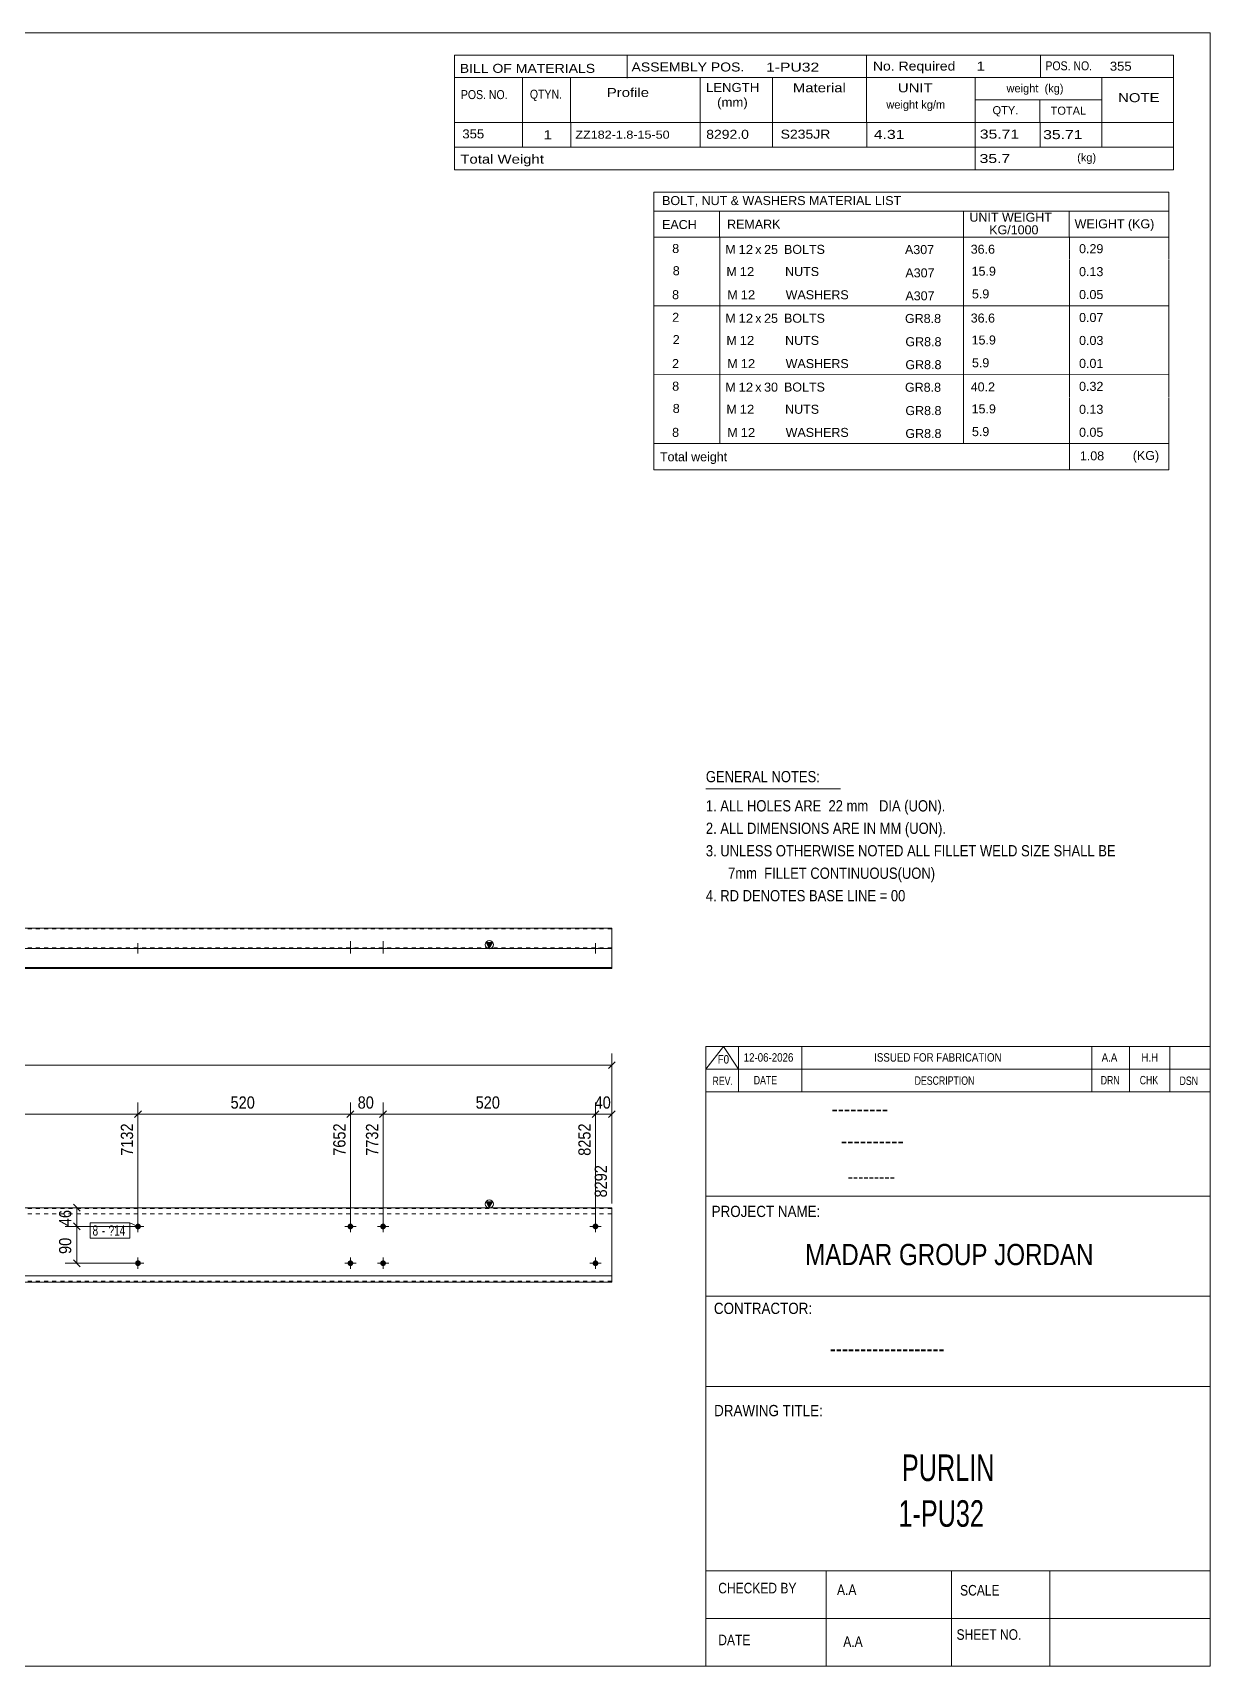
# Model space of a CAD drawing. Header units: millimetres. Extents: x 2 to 579, y 1 to 405.
# Drawn here: x 290.7 to 579, y 5 to 405 of the extents above; entities that cross this region are included whole.
import ezdxf

# ---------------------------------------------------------------- set-up
doc = ezdxf.new("R2010")
doc.units = ezdxf.units.MM
doc.linetypes.add('XKITLINE00', pattern=[0])
doc.linetypes.add('XKITLINE01', pattern=[4, 1, -1, 1, -1])
for name, color, linetype, lineweight in [('Bolt', 3, 'Continuous', 0), ('BoltMark', 7, 'Continuous', 0), ('Dimensions', 7, 'Continuous', 0), ('DrawingSheet', 5, 'Continuous', 0), ('OtherObjectType', 7, 'Continuous', 0), ('Part', 2, 'Continuous', 0)]:
    doc.layers.add(name, color=color, linetype=linetype, lineweight=lineweight)
doc.styles.add('@ARIAL_UNICODE_MS_BOLD', font='ARIAL.TTF')
doc.styles.add('ARIAL', font='ARIAL.TTF')
doc.styles.add('ARIAL_NARROW', font='ARIALN.TTF')
doc.styles.add('COMIC_SANS_MS_BOLD', font='COMICBD.TTF')
doc.styles.add('SWIS721_EX_BT', font='ARIAL.TTF')
doc.styles.add('SWISSE', font='ARIAL.TTF')

# ---------------------------------------------------------------- blocks, each defined once
blk = doc.blocks.new('*A7')
at = {"layer": 'Bolt'}
for points in [[(317.18, 112.67), (317.18, 112.63), (317.17, 112.6), (317.17, 112.56), (317.16, 112.53), (317.15, 112.5), (317.14, 112.46), (317.13, 112.43), (317.11, 112.4), (317.1, 112.37), (317.08, 112.34), (317.06, 112.31), (317.04, 112.28), (317.02, 112.26), (317, 112.23), (316.98, 112.2), (316.95, 112.18), (316.93, 112.16), (316.9, 112.14), (316.87, 112.12), (316.84, 112.1), (316.81, 112.08), (316.78, 112.07), (316.75, 112.05), (316.72, 112.04), (316.68, 112.03), (316.65, 112.02), (316.62, 112.01), (316.58, 112.01), (316.55, 112), (316.52, 112), (316.48, 112), (316.45, 112), (316.41, 112), (316.38, 112.01), (316.35, 112.01), (316.31, 112.02), (316.28, 112.03), (316.25, 112.04), (316.21, 112.05), (316.18, 112.07), (316.15, 112.08), (316.12, 112.1), (316.09, 112.12), (316.06, 112.14), (316.04, 112.16), (316.01, 112.18), (315.99, 112.2), (315.96, 112.23), (315.94, 112.26), (315.92, 112.28), (315.9, 112.31), (315.88, 112.34), (315.86, 112.37), (315.85, 112.4), (315.84, 112.43), (315.82, 112.46), (315.81, 112.5), (315.8, 112.53), (315.8, 112.56), (315.79, 112.6), (315.79, 112.63), (315.78, 112.67), (315.78, 112.7), (315.78, 112.73), (315.79, 112.77), (315.79, 112.8), (315.8, 112.84), (315.8, 112.87), (315.81, 112.9), (315.82, 112.94), (315.84, 112.97), (315.85, 113), (315.86, 113.03), (315.88, 113.06), (315.9, 113.09), (315.92, 113.12), (315.94, 113.14), (315.96, 113.17), (315.99, 113.19), (316.01, 113.22), (316.04, 113.24), (316.06, 113.26), (316.09, 113.28), (316.12, 113.3), (316.15, 113.32), (316.18, 113.33), (316.21, 113.35), (316.25, 113.36), (316.28, 113.37), (316.31, 113.38), (316.35, 113.39), (316.38, 113.39), (316.41, 113.4), (316.45, 113.4), (316.48, 113.4), (316.52, 113.4), (316.55, 113.4), (316.58, 113.39), (316.62, 113.39), (316.65, 113.38), (316.68, 113.37), (316.72, 113.36), (316.75, 113.35), (316.78, 113.33), (316.81, 113.32), (316.84, 113.3), (316.87, 113.28), (316.9, 113.26), (316.93, 113.24), (316.95, 113.22), (316.98, 113.19), (317, 113.17), (317.02, 113.14), (317.04, 113.12), (317.06, 113.09), (317.08, 113.06), (317.1, 113.03), (317.11, 113), (317.13, 112.97), (317.14, 112.94), (317.15, 112.9), (317.16, 112.87), (317.17, 112.84), (317.17, 112.8), (317.18, 112.77), (317.18, 112.73), (317.18, 112.7)], [(429.18, 112.67), (429.18, 112.63), (429.17, 112.6), (429.17, 112.56), (429.16, 112.53), (429.15, 112.5), (429.14, 112.46), (429.13, 112.43), (429.11, 112.4), (429.1, 112.37), (429.08, 112.34), (429.06, 112.31), (429.04, 112.28), (429.02, 112.26), (429, 112.23), (428.98, 112.2), (428.95, 112.18), (428.93, 112.16), (428.9, 112.14), (428.87, 112.12), (428.84, 112.1), (428.81, 112.08), (428.78, 112.07), (428.75, 112.05), (428.72, 112.04), (428.68, 112.03), (428.65, 112.02), (428.62, 112.01), (428.58, 112.01), (428.55, 112), (428.52, 112), (428.48, 112), (428.45, 112), (428.41, 112), (428.38, 112.01), (428.35, 112.01), (428.31, 112.02), (428.28, 112.03), (428.25, 112.04), (428.21, 112.05), (428.18, 112.07), (428.15, 112.08), (428.12, 112.1), (428.09, 112.12), (428.06, 112.14), (428.04, 112.16), (428.01, 112.18), (427.99, 112.2), (427.96, 112.23), (427.94, 112.26), (427.92, 112.28), (427.9, 112.31), (427.88, 112.34), (427.86, 112.37), (427.85, 112.4), (427.84, 112.43), (427.82, 112.46), (427.81, 112.5), (427.8, 112.53), (427.8, 112.56), (427.79, 112.6), (427.79, 112.63), (427.78, 112.67), (427.78, 112.7), (427.78, 112.73), (427.79, 112.77), (427.79, 112.8), (427.8, 112.84), (427.8, 112.87), (427.81, 112.9), (427.82, 112.94), (427.84, 112.97), (427.85, 113), (427.86, 113.03), (427.88, 113.06), (427.9, 113.09), (427.92, 113.12), (427.94, 113.14), (427.96, 113.17), (427.99, 113.19), (428.01, 113.22), (428.04, 113.24), (428.06, 113.26), (428.09, 113.28), (428.12, 113.3), (428.15, 113.32), (428.18, 113.33), (428.21, 113.35), (428.25, 113.36), (428.28, 113.37), (428.31, 113.38), (428.35, 113.39), (428.38, 113.39), (428.41, 113.4), (428.45, 113.4), (428.48, 113.4), (428.52, 113.4), (428.55, 113.4), (428.58, 113.39), (428.62, 113.39), (428.65, 113.38), (428.68, 113.37), (428.72, 113.36), (428.75, 113.35), (428.78, 113.33), (428.81, 113.32), (428.84, 113.3), (428.87, 113.28), (428.9, 113.26), (428.93, 113.24), (428.95, 113.22), (428.98, 113.19), (429, 113.17), (429.02, 113.14), (429.04, 113.12), (429.06, 113.09), (429.08, 113.06), (429.1, 113.03), (429.11, 113), (429.13, 112.97), (429.14, 112.94), (429.15, 112.9), (429.16, 112.87), (429.17, 112.84), (429.17, 112.8), (429.18, 112.77), (429.18, 112.73), (429.18, 112.7)], [(317.18, 103.67), (317.18, 103.63), (317.17, 103.6), (317.17, 103.56), (317.16, 103.53), (317.15, 103.5), (317.14, 103.46), (317.13, 103.43), (317.11, 103.4), (317.1, 103.37), (317.08, 103.34), (317.06, 103.31), (317.04, 103.28), (317.02, 103.26), (317, 103.23), (316.98, 103.2), (316.95, 103.18), (316.93, 103.16), (316.9, 103.14), (316.87, 103.12), (316.84, 103.1), (316.81, 103.08), (316.78, 103.07), (316.75, 103.05), (316.72, 103.04), (316.68, 103.03), (316.65, 103.02), (316.62, 103.01), (316.58, 103.01), (316.55, 103), (316.52, 103), (316.48, 103), (316.45, 103), (316.41, 103), (316.38, 103.01), (316.35, 103.01), (316.31, 103.02), (316.28, 103.03), (316.25, 103.04), (316.21, 103.05), (316.18, 103.07), (316.15, 103.08), (316.12, 103.1), (316.09, 103.12), (316.06, 103.14), (316.04, 103.16), (316.01, 103.18), (315.99, 103.2), (315.96, 103.23), (315.94, 103.26), (315.92, 103.28), (315.9, 103.31), (315.88, 103.34), (315.86, 103.37), (315.85, 103.4), (315.84, 103.43), (315.82, 103.46), (315.81, 103.5), (315.8, 103.53), (315.8, 103.56), (315.79, 103.6), (315.79, 103.63), (315.78, 103.67), (315.78, 103.7), (315.78, 103.73), (315.79, 103.77), (315.79, 103.8), (315.8, 103.84), (315.8, 103.87), (315.81, 103.9), (315.82, 103.94), (315.84, 103.97), (315.85, 104), (315.86, 104.03), (315.88, 104.06), (315.9, 104.09), (315.92, 104.12), (315.94, 104.14), (315.96, 104.17), (315.99, 104.19), (316.01, 104.22), (316.04, 104.24), (316.06, 104.26), (316.09, 104.28), (316.12, 104.3), (316.15, 104.32), (316.18, 104.33), (316.21, 104.35), (316.25, 104.36), (316.28, 104.37), (316.31, 104.38), (316.35, 104.39), (316.38, 104.39), (316.41, 104.4), (316.45, 104.4), (316.48, 104.4), (316.52, 104.4), (316.55, 104.4), (316.58, 104.39), (316.62, 104.39), (316.65, 104.38), (316.68, 104.37), (316.72, 104.36), (316.75, 104.35), (316.78, 104.33), (316.81, 104.32), (316.84, 104.3), (316.87, 104.28), (316.9, 104.26), (316.93, 104.24), (316.95, 104.22), (316.98, 104.19), (317, 104.17), (317.02, 104.14), (317.04, 104.12), (317.06, 104.09), (317.08, 104.06), (317.1, 104.03), (317.11, 104), (317.13, 103.97), (317.14, 103.94), (317.15, 103.9), (317.16, 103.87), (317.17, 103.84), (317.17, 103.8), (317.18, 103.77), (317.18, 103.73), (317.18, 103.7)], [(429.18, 103.67), (429.18, 103.63), (429.17, 103.6), (429.17, 103.56), (429.16, 103.53), (429.15, 103.5), (429.14, 103.46), (429.13, 103.43), (429.11, 103.4), (429.1, 103.37), (429.08, 103.34), (429.06, 103.31), (429.04, 103.28), (429.02, 103.26), (429, 103.23), (428.98, 103.2), (428.95, 103.18), (428.93, 103.16), (428.9, 103.14), (428.87, 103.12), (428.84, 103.1), (428.81, 103.08), (428.78, 103.07), (428.75, 103.05), (428.72, 103.04), (428.68, 103.03), (428.65, 103.02), (428.62, 103.01), (428.58, 103.01), (428.55, 103), (428.52, 103), (428.48, 103), (428.45, 103), (428.41, 103), (428.38, 103.01), (428.35, 103.01), (428.31, 103.02), (428.28, 103.03), (428.25, 103.04), (428.21, 103.05), (428.18, 103.07), (428.15, 103.08), (428.12, 103.1), (428.09, 103.12), (428.06, 103.14), (428.04, 103.16), (428.01, 103.18), (427.99, 103.2), (427.96, 103.23), (427.94, 103.26), (427.92, 103.28), (427.9, 103.31), (427.88, 103.34), (427.86, 103.37), (427.85, 103.4), (427.84, 103.43), (427.82, 103.46), (427.81, 103.5), (427.8, 103.53), (427.8, 103.56), (427.79, 103.6), (427.79, 103.63), (427.78, 103.67), (427.78, 103.7), (427.78, 103.73), (427.79, 103.77), (427.79, 103.8), (427.8, 103.84), (427.8, 103.87), (427.81, 103.9), (427.82, 103.94), (427.84, 103.97), (427.85, 104), (427.86, 104.03), (427.88, 104.06), (427.9, 104.09), (427.92, 104.12), (427.94, 104.14), (427.96, 104.17), (427.99, 104.19), (428.01, 104.22), (428.04, 104.24), (428.06, 104.26), (428.09, 104.28), (428.12, 104.3), (428.15, 104.32), (428.18, 104.33), (428.21, 104.35), (428.25, 104.36), (428.28, 104.37), (428.31, 104.38), (428.35, 104.39), (428.38, 104.39), (428.41, 104.4), (428.45, 104.4), (428.48, 104.4), (428.52, 104.4), (428.55, 104.4), (428.58, 104.39), (428.62, 104.39), (428.65, 104.38), (428.68, 104.37), (428.72, 104.36), (428.75, 104.35), (428.78, 104.33), (428.81, 104.32), (428.84, 104.3), (428.87, 104.28), (428.9, 104.26), (428.93, 104.24), (428.95, 104.22), (428.98, 104.19), (429, 104.17), (429.02, 104.14), (429.04, 104.12), (429.06, 104.09), (429.08, 104.06), (429.1, 104.03), (429.11, 104), (429.13, 103.97), (429.14, 103.94), (429.15, 103.9), (429.16, 103.87), (429.17, 103.84), (429.17, 103.8), (429.18, 103.77), (429.18, 103.73), (429.18, 103.7)]]:
    blk.add_hatch(color=3, dxfattribs=at).paths.add_polyline_path(points, flags=17)
at = {"layer": 'Bolt', "color": 3, "linetype": 'XKITLINE00', "lineweight": 0}
for p, q in [((317.88, 112.7), (315.08, 112.7)), ((316.48, 114.1), (316.48, 111.3)), ((429.88, 112.7), (427.08, 112.7)), ((428.48, 114.1), (428.48, 111.3)), ((316.48, 105.1), (316.48, 102.3)), ((428.48, 105.1), (428.48, 102.3)), ((317.88, 103.7), (315.08, 103.7)), ((429.88, 103.7), (427.08, 103.7))]:
    blk.add_line(p, q, dxfattribs=at)
blk = doc.blocks.new('*A8')
at = {"layer": 'Bolt'}
for points in [[(369.18, 112.67), (369.18, 112.63), (369.17, 112.6), (369.17, 112.56), (369.16, 112.53), (369.15, 112.5), (369.14, 112.46), (369.13, 112.43), (369.11, 112.4), (369.1, 112.37), (369.08, 112.34), (369.06, 112.31), (369.04, 112.28), (369.02, 112.26), (369, 112.23), (368.98, 112.2), (368.95, 112.18), (368.93, 112.16), (368.9, 112.14), (368.87, 112.12), (368.84, 112.1), (368.81, 112.08), (368.78, 112.07), (368.75, 112.05), (368.72, 112.04), (368.68, 112.03), (368.65, 112.02), (368.62, 112.01), (368.58, 112.01), (368.55, 112), (368.52, 112), (368.48, 112), (368.45, 112), (368.41, 112), (368.38, 112.01), (368.35, 112.01), (368.31, 112.02), (368.28, 112.03), (368.25, 112.04), (368.21, 112.05), (368.18, 112.07), (368.15, 112.08), (368.12, 112.1), (368.09, 112.12), (368.06, 112.14), (368.04, 112.16), (368.01, 112.18), (367.99, 112.2), (367.96, 112.23), (367.94, 112.26), (367.92, 112.28), (367.9, 112.31), (367.88, 112.34), (367.86, 112.37), (367.85, 112.4), (367.84, 112.43), (367.82, 112.46), (367.81, 112.5), (367.8, 112.53), (367.8, 112.56), (367.79, 112.6), (367.79, 112.63), (367.78, 112.67), (367.78, 112.7), (367.78, 112.73), (367.79, 112.77), (367.79, 112.8), (367.8, 112.84), (367.8, 112.87), (367.81, 112.9), (367.82, 112.94), (367.84, 112.97), (367.85, 113), (367.86, 113.03), (367.88, 113.06), (367.9, 113.09), (367.92, 113.12), (367.94, 113.14), (367.96, 113.17), (367.99, 113.19), (368.01, 113.22), (368.04, 113.24), (368.06, 113.26), (368.09, 113.28), (368.12, 113.3), (368.15, 113.32), (368.18, 113.33), (368.21, 113.35), (368.25, 113.36), (368.28, 113.37), (368.31, 113.38), (368.35, 113.39), (368.38, 113.39), (368.41, 113.4), (368.45, 113.4), (368.48, 113.4), (368.52, 113.4), (368.55, 113.4), (368.58, 113.39), (368.62, 113.39), (368.65, 113.38), (368.68, 113.37), (368.72, 113.36), (368.75, 113.35), (368.78, 113.33), (368.81, 113.32), (368.84, 113.3), (368.87, 113.28), (368.9, 113.26), (368.93, 113.24), (368.95, 113.22), (368.98, 113.19), (369, 113.17), (369.02, 113.14), (369.04, 113.12), (369.06, 113.09), (369.08, 113.06), (369.1, 113.03), (369.11, 113), (369.13, 112.97), (369.14, 112.94), (369.15, 112.9), (369.16, 112.87), (369.17, 112.84), (369.17, 112.8), (369.18, 112.77), (369.18, 112.73), (369.18, 112.7)], [(377.18, 112.67), (377.18, 112.63), (377.17, 112.6), (377.17, 112.56), (377.16, 112.53), (377.15, 112.5), (377.14, 112.46), (377.13, 112.43), (377.11, 112.4), (377.1, 112.37), (377.08, 112.34), (377.06, 112.31), (377.04, 112.28), (377.02, 112.26), (377, 112.23), (376.98, 112.2), (376.95, 112.18), (376.93, 112.16), (376.9, 112.14), (376.87, 112.12), (376.84, 112.1), (376.81, 112.08), (376.78, 112.07), (376.75, 112.05), (376.72, 112.04), (376.68, 112.03), (376.65, 112.02), (376.62, 112.01), (376.58, 112.01), (376.55, 112), (376.52, 112), (376.48, 112), (376.45, 112), (376.41, 112), (376.38, 112.01), (376.35, 112.01), (376.31, 112.02), (376.28, 112.03), (376.25, 112.04), (376.21, 112.05), (376.18, 112.07), (376.15, 112.08), (376.12, 112.1), (376.09, 112.12), (376.06, 112.14), (376.04, 112.16), (376.01, 112.18), (375.99, 112.2), (375.96, 112.23), (375.94, 112.26), (375.92, 112.28), (375.9, 112.31), (375.88, 112.34), (375.86, 112.37), (375.85, 112.4), (375.84, 112.43), (375.82, 112.46), (375.81, 112.5), (375.8, 112.53), (375.8, 112.56), (375.79, 112.6), (375.79, 112.63), (375.78, 112.67), (375.78, 112.7), (375.78, 112.73), (375.79, 112.77), (375.79, 112.8), (375.8, 112.84), (375.8, 112.87), (375.81, 112.9), (375.82, 112.94), (375.84, 112.97), (375.85, 113), (375.86, 113.03), (375.88, 113.06), (375.9, 113.09), (375.92, 113.12), (375.94, 113.14), (375.96, 113.17), (375.99, 113.19), (376.01, 113.22), (376.04, 113.24), (376.06, 113.26), (376.09, 113.28), (376.12, 113.3), (376.15, 113.32), (376.18, 113.33), (376.21, 113.35), (376.25, 113.36), (376.28, 113.37), (376.31, 113.38), (376.35, 113.39), (376.38, 113.39), (376.41, 113.4), (376.45, 113.4), (376.48, 113.4), (376.52, 113.4), (376.55, 113.4), (376.58, 113.39), (376.62, 113.39), (376.65, 113.38), (376.68, 113.37), (376.72, 113.36), (376.75, 113.35), (376.78, 113.33), (376.81, 113.32), (376.84, 113.3), (376.87, 113.28), (376.9, 113.26), (376.93, 113.24), (376.95, 113.22), (376.98, 113.19), (377, 113.17), (377.02, 113.14), (377.04, 113.12), (377.06, 113.09), (377.08, 113.06), (377.1, 113.03), (377.11, 113), (377.13, 112.97), (377.14, 112.94), (377.15, 112.9), (377.16, 112.87), (377.17, 112.84), (377.17, 112.8), (377.18, 112.77), (377.18, 112.73), (377.18, 112.7)], [(369.18, 103.67), (369.18, 103.63), (369.17, 103.6), (369.17, 103.56), (369.16, 103.53), (369.15, 103.5), (369.14, 103.46), (369.13, 103.43), (369.11, 103.4), (369.1, 103.37), (369.08, 103.34), (369.06, 103.31), (369.04, 103.28), (369.02, 103.26), (369, 103.23), (368.98, 103.2), (368.95, 103.18), (368.93, 103.16), (368.9, 103.14), (368.87, 103.12), (368.84, 103.1), (368.81, 103.08), (368.78, 103.07), (368.75, 103.05), (368.72, 103.04), (368.68, 103.03), (368.65, 103.02), (368.62, 103.01), (368.58, 103.01), (368.55, 103), (368.52, 103), (368.48, 103), (368.45, 103), (368.41, 103), (368.38, 103.01), (368.35, 103.01), (368.31, 103.02), (368.28, 103.03), (368.25, 103.04), (368.21, 103.05), (368.18, 103.07), (368.15, 103.08), (368.12, 103.1), (368.09, 103.12), (368.06, 103.14), (368.04, 103.16), (368.01, 103.18), (367.99, 103.2), (367.96, 103.23), (367.94, 103.26), (367.92, 103.28), (367.9, 103.31), (367.88, 103.34), (367.86, 103.37), (367.85, 103.4), (367.84, 103.43), (367.82, 103.46), (367.81, 103.5), (367.8, 103.53), (367.8, 103.56), (367.79, 103.6), (367.79, 103.63), (367.78, 103.67), (367.78, 103.7), (367.78, 103.73), (367.79, 103.77), (367.79, 103.8), (367.8, 103.84), (367.8, 103.87), (367.81, 103.9), (367.82, 103.94), (367.84, 103.97), (367.85, 104), (367.86, 104.03), (367.88, 104.06), (367.9, 104.09), (367.92, 104.12), (367.94, 104.14), (367.96, 104.17), (367.99, 104.19), (368.01, 104.22), (368.04, 104.24), (368.06, 104.26), (368.09, 104.28), (368.12, 104.3), (368.15, 104.32), (368.18, 104.33), (368.21, 104.35), (368.25, 104.36), (368.28, 104.37), (368.31, 104.38), (368.35, 104.39), (368.38, 104.39), (368.41, 104.4), (368.45, 104.4), (368.48, 104.4), (368.52, 104.4), (368.55, 104.4), (368.58, 104.39), (368.62, 104.39), (368.65, 104.38), (368.68, 104.37), (368.72, 104.36), (368.75, 104.35), (368.78, 104.33), (368.81, 104.32), (368.84, 104.3), (368.87, 104.28), (368.9, 104.26), (368.93, 104.24), (368.95, 104.22), (368.98, 104.19), (369, 104.17), (369.02, 104.14), (369.04, 104.12), (369.06, 104.09), (369.08, 104.06), (369.1, 104.03), (369.11, 104), (369.13, 103.97), (369.14, 103.94), (369.15, 103.9), (369.16, 103.87), (369.17, 103.84), (369.17, 103.8), (369.18, 103.77), (369.18, 103.73), (369.18, 103.7)], [(377.18, 103.67), (377.18, 103.63), (377.17, 103.6), (377.17, 103.56), (377.16, 103.53), (377.15, 103.5), (377.14, 103.46), (377.13, 103.43), (377.11, 103.4), (377.1, 103.37), (377.08, 103.34), (377.06, 103.31), (377.04, 103.28), (377.02, 103.26), (377, 103.23), (376.98, 103.2), (376.95, 103.18), (376.93, 103.16), (376.9, 103.14), (376.87, 103.12), (376.84, 103.1), (376.81, 103.08), (376.78, 103.07), (376.75, 103.05), (376.72, 103.04), (376.68, 103.03), (376.65, 103.02), (376.62, 103.01), (376.58, 103.01), (376.55, 103), (376.52, 103), (376.48, 103), (376.45, 103), (376.41, 103), (376.38, 103.01), (376.35, 103.01), (376.31, 103.02), (376.28, 103.03), (376.25, 103.04), (376.21, 103.05), (376.18, 103.07), (376.15, 103.08), (376.12, 103.1), (376.09, 103.12), (376.06, 103.14), (376.04, 103.16), (376.01, 103.18), (375.99, 103.2), (375.96, 103.23), (375.94, 103.26), (375.92, 103.28), (375.9, 103.31), (375.88, 103.34), (375.86, 103.37), (375.85, 103.4), (375.84, 103.43), (375.82, 103.46), (375.81, 103.5), (375.8, 103.53), (375.8, 103.56), (375.79, 103.6), (375.79, 103.63), (375.78, 103.67), (375.78, 103.7), (375.78, 103.73), (375.79, 103.77), (375.79, 103.8), (375.8, 103.84), (375.8, 103.87), (375.81, 103.9), (375.82, 103.94), (375.84, 103.97), (375.85, 104), (375.86, 104.03), (375.88, 104.06), (375.9, 104.09), (375.92, 104.12), (375.94, 104.14), (375.96, 104.17), (375.99, 104.19), (376.01, 104.22), (376.04, 104.24), (376.06, 104.26), (376.09, 104.28), (376.12, 104.3), (376.15, 104.32), (376.18, 104.33), (376.21, 104.35), (376.25, 104.36), (376.28, 104.37), (376.31, 104.38), (376.35, 104.39), (376.38, 104.39), (376.41, 104.4), (376.45, 104.4), (376.48, 104.4), (376.52, 104.4), (376.55, 104.4), (376.58, 104.39), (376.62, 104.39), (376.65, 104.38), (376.68, 104.37), (376.72, 104.36), (376.75, 104.35), (376.78, 104.33), (376.81, 104.32), (376.84, 104.3), (376.87, 104.28), (376.9, 104.26), (376.93, 104.24), (376.95, 104.22), (376.98, 104.19), (377, 104.17), (377.02, 104.14), (377.04, 104.12), (377.06, 104.09), (377.08, 104.06), (377.1, 104.03), (377.11, 104), (377.13, 103.97), (377.14, 103.94), (377.15, 103.9), (377.16, 103.87), (377.17, 103.84), (377.17, 103.8), (377.18, 103.77), (377.18, 103.73), (377.18, 103.7)]]:
    blk.add_hatch(color=3, dxfattribs=at).paths.add_polyline_path(points, flags=17)
at = {"layer": 'Bolt', "color": 3, "linetype": 'XKITLINE00', "lineweight": 0}
for p, q in [((369.88, 112.7), (367.08, 112.7)), ((368.48, 114.1), (368.48, 111.3)), ((377.88, 112.7), (375.08, 112.7)), ((376.48, 114.1), (376.48, 111.3)), ((368.48, 105.1), (368.48, 102.3)), ((376.48, 105.1), (376.48, 102.3)), ((369.88, 103.7), (367.08, 103.7)), ((377.88, 103.7), (375.08, 103.7))]:
    blk.add_line(p, q, dxfattribs=at)
blk = doc.blocks.new('*A9')
at = {"layer": 'Part'}
blk.add_hatch(color=2, dxfattribs=at).paths.add_polyline_path([(401.68, 118.7), (403.28, 118.7), (402.48, 117.3)], flags=17)
at = {"layer": 'Part', "color": 2, "linetype": 'XKITLINE00', "lineweight": 0}
for p, q in [((17.5, 117.3), (17.5, 99.1)), ((148.7, 117.3), (17.5, 117.3)), ((215.79, 117.3), (148.8, 117.3)), ((282.88, 117.3), (215.89, 117.3)), ((432.48, 117.3), (282.98, 117.3)), ((402.48, 117.3), (401.68, 118.7)), ((401.68, 118.7), (403.28, 118.7)), ((403.28, 118.7), (402.48, 117.3)), ((432.48, 117.3), (432.48, 99.1)), ((148.7, 100.6), (17.5, 100.6)), ((215.79, 100.6), (148.8, 100.6)), ((282.88, 100.6), (215.89, 100.6)), ((432.48, 100.6), (282.98, 100.6)), ((17.5, 99.1), (148.7, 99.1)), ((148.8, 99.1), (215.79, 99.1)), ((215.89, 99.1), (282.88, 99.1)), ((282.98, 99.1), (432.48, 99.1))]:
    blk.add_line(p, q, dxfattribs=at)
at = {"layer": 'Part', "color": 7, "linetype": 'XKITLINE01', "lineweight": 0}
for p, q in [((148.7, 117.12), (17.5, 117.12)), ((215.79, 117.12), (148.8, 117.12)), ((282.88, 117.12), (215.89, 117.12)), ((432.48, 117.12), (282.98, 117.12)), ((148.7, 115.8), (17.5, 115.8)), ((215.79, 115.8), (148.8, 115.8)), ((282.88, 115.8), (215.89, 115.8)), ((432.48, 115.8), (282.98, 115.8)), ((148.7, 99.28), (17.5, 99.28)), ((215.79, 99.28), (148.8, 99.28)), ((282.88, 99.28), (215.89, 99.28)), ((432.48, 99.28), (282.98, 99.28))]:
    blk.add_line(p, q, dxfattribs=at)
at = {"layer": 'Part', "color": 2, "linetype": 'XKITLINE00', "lineweight": 0}
blk.add_circle((402.48, 118.2), 1, dxfattribs=at)
blk = doc.blocks.new('*A16')
at = {"layer": 'Bolt'}
for points in [[(315.78, 180.72), (315.78, 180.9), (317.18, 180.9), (317.18, 180.72)], [(315.78, 180.72), (315.78, 180.9), (317.18, 180.9), (317.18, 180.72)], [(427.78, 180.72), (427.78, 180.9), (429.18, 180.9), (429.18, 180.72)], [(427.78, 180.72), (427.78, 180.9), (429.18, 180.9), (429.18, 180.72)]]:
    blk.add_hatch(color=3, dxfattribs=at).paths.add_polyline_path(points, flags=17)
at = {"layer": 'Bolt', "color": 3, "linetype": 'XKITLINE00', "lineweight": 0}
for p, q in [((315.78, 180.9), (315.78, 180.72)), ((315.78, 180.9), (315.78, 180.72)), ((316.48, 182.06), (316.48, 179.56)), ((316.48, 182.06), (316.48, 179.56)), ((317.18, 180.9), (317.18, 180.72)), ((317.18, 180.9), (317.18, 180.72)), ((427.78, 180.9), (427.78, 180.72)), ((427.78, 180.9), (427.78, 180.72)), ((428.48, 182.06), (428.48, 179.56)), ((428.48, 182.06), (428.48, 179.56)), ((429.18, 180.9), (429.18, 180.72)), ((429.18, 180.9), (429.18, 180.72))]:
    blk.add_line(p, q, dxfattribs=at)
blk = doc.blocks.new('*A17')
at = {"layer": 'Bolt'}
for points in [[(367.78, 180.72), (367.78, 180.9), (369.18, 180.9), (369.18, 180.72)], [(367.78, 180.72), (367.78, 180.9), (369.18, 180.9), (369.18, 180.72)], [(375.78, 180.72), (375.78, 180.9), (377.18, 180.9), (377.18, 180.72)], [(375.78, 180.72), (375.78, 180.9), (377.18, 180.9), (377.18, 180.72)]]:
    blk.add_hatch(color=3, dxfattribs=at).paths.add_polyline_path(points, flags=17)
at = {"layer": 'Bolt', "color": 3, "linetype": 'XKITLINE00', "lineweight": 0}
for p, q in [((367.78, 180.9), (367.78, 180.72)), ((367.78, 180.9), (367.78, 180.72)), ((368.48, 182.56), (368.48, 179.56)), ((368.48, 182.56), (368.48, 179.56)), ((369.18, 180.9), (369.18, 180.72)), ((369.18, 180.9), (369.18, 180.72)), ((375.78, 180.9), (375.78, 180.72)), ((375.78, 180.9), (375.78, 180.72)), ((376.48, 182.56), (376.48, 179.56)), ((376.48, 182.56), (376.48, 179.56)), ((377.18, 180.9), (377.18, 180.72)), ((377.18, 180.9), (377.18, 180.72))]:
    blk.add_line(p, q, dxfattribs=at)
blk = doc.blocks.new('*A18')
at = {"layer": 'Part'}
blk.add_hatch(color=2, dxfattribs=at).paths.add_polyline_path([(401.68, 182.21), (403.28, 182.21), (402.48, 180.81)], flags=17)
at = {"layer": 'Part', "color": 2, "linetype": 'XKITLINE00', "lineweight": 0}
for p, q in [((17.5, 176.08), (17.5, 185.72)), ((148.7, 185.72), (17.5, 185.72)), ((215.79, 185.72), (148.8, 185.72)), ((282.88, 185.72), (215.89, 185.72)), ((432.48, 185.72), (282.98, 185.72)), ((432.48, 176.08), (432.48, 185.72)), ((148.7, 180.72), (17.5, 180.72)), ((215.79, 180.72), (148.8, 180.72)), ((282.88, 180.72), (215.89, 180.72)), ((432.48, 180.72), (282.98, 180.72)), ((402.48, 180.81), (401.68, 182.21)), ((401.68, 182.21), (403.28, 182.21)), ((403.28, 182.21), (402.48, 180.81)), ((17.5, 175.9), (17.5, 176.08)), ((17.5, 176.08), (148.7, 176.08)), ((148.8, 176.08), (215.79, 176.08)), ((215.89, 176.08), (282.88, 176.08)), ((282.98, 176.08), (432.48, 176.08)), ((432.48, 176.08), (432.48, 175.9)), ((148.7, 175.9), (17.5, 175.9)), ((215.79, 175.9), (148.8, 175.9)), ((282.88, 175.9), (215.89, 175.9)), ((432.48, 175.9), (282.98, 175.9))]:
    blk.add_line(p, q, dxfattribs=at)
at = {"layer": 'Part', "color": 7, "linetype": 'XKITLINE01', "lineweight": 0}
for p, q in [((148.7, 185.54), (17.5, 185.54)), ((215.79, 185.54), (148.8, 185.54)), ((282.88, 185.54), (215.89, 185.54)), ((432.48, 185.54), (282.98, 185.54)), ((148.7, 180.9), (17.5, 180.9)), ((215.79, 180.9), (148.8, 180.9)), ((282.88, 180.9), (215.89, 180.9)), ((432.48, 180.9), (282.98, 180.9))]:
    blk.add_line(p, q, dxfattribs=at)
at = {"layer": 'Part', "color": 2, "linetype": 'XKITLINE00', "lineweight": 0}
blk.add_circle((402.48, 181.71), 1, dxfattribs=at)
blk = doc.blocks.new('*A19')
at = {"layer": 'DrawingSheet', "color": 5, "linetype": 'XKITLINE00', "lineweight": 0}
for p, q in [((579, 405), (5, 405)), ((5, 405), (5, 5)), ((579, 5), (579, 405)), ((5, 5), (579, 5))]:
    blk.add_line(p, q, dxfattribs=at)
at = {"layer": 'DrawingSheet', "color": 5, "style": 'ARIAL', "width": 0.85}
blk.add_text('Tekla structures', height=2, rotation=90, dxfattribs=at).set_placement((4.5, 5.5))
blk = doc.blocks.new('*A20')
at = {"layer": 'OtherObjectType', "color": 7, "linetype": 'XKITLINE00', "lineweight": 0}
for p, q in [((442.76, 365.95), (442.75, 354.95)), ((442.76, 365.95), (568.88, 365.95)), ((568.88, 365.95), (568.88, 354.95)), ((442.75, 361.3), (568.88, 361.3)), ((458.87, 361.31), (458.87, 354.95)), ((518.57, 361.31), (518.57, 354.95)), ((544.47, 361.29), (544.47, 354.95)), ((442.76, 354.92), (442.76, 349.42)), ((442.77, 354.95), (568.88, 354.95)), ((458.92, 354.95), (458.92, 349.33)), ((518.57, 354.95), (518.57, 349.33)), ((544.5, 354.95), (544.5, 349.45)), ((568.88, 354.95), (568.88, 349.45)), ((442.79, 349.33), (442.79, 343.72)), ((458.95, 349.33), (458.95, 343.71)), ((518.57, 349.33), (518.57, 343.71)), ((544.5, 349.33), (544.5, 343.83)), ((568.88, 349.33), (568.88, 343.83)), ((442.79, 343.7), (442.79, 338.13)), ((458.95, 343.71), (458.95, 338.09)), ((518.57, 343.71), (518.57, 338.09)), ((544.5, 343.71), (544.5, 338.1)), ((568.88, 343.71), (568.88, 338.1)), ((568.88, 338.1), (442.75, 338.13)), ((442.76, 338.06), (442.76, 332.56)), ((458.92, 338.09), (458.92, 332.47)), ((518.57, 338.09), (518.57, 332.47)), ((544.5, 338.09), (544.5, 332.59)), ((568.88, 338.09), (568.88, 332.59)), ((442.79, 332.47), (442.79, 326.86)), ((458.95, 332.47), (458.95, 326.86)), ((518.57, 332.47), (518.57, 326.86)), ((544.5, 332.47), (544.5, 326.97)), ((568.88, 332.47), (568.88, 326.97)), ((442.79, 326.84), (442.79, 321.27)), ((458.95, 326.85), (458.95, 321.24)), ((518.57, 326.86), (518.57, 321.24)), ((544.5, 326.85), (544.5, 321.25)), ((568.88, 326.85), (568.88, 321.24)), ((568.88, 321.24), (442.75, 321.27)), ((442.76, 321.21), (442.76, 315.71)), ((458.92, 321.23), (458.92, 315.62)), ((518.57, 321.24), (518.57, 315.62)), ((544.5, 321.23), (544.5, 315.73)), ((568.88, 321.24), (568.88, 315.74)), ((442.79, 315.62), (442.79, 310)), ((458.95, 315.62), (458.95, 310)), ((518.57, 315.62), (518.57, 310)), ((544.5, 315.61), (544.5, 310.11)), ((568.88, 315.62), (568.88, 310.12)), ((442.79, 309.98), (442.79, 304.42)), ((458.95, 310), (458.95, 304.38)), ((518.57, 310), (518.57, 304.38)), ((544.5, 310), (544.5, 304.39)), ((568.88, 310), (568.88, 304.39)), ((568.88, 304.39), (442.75, 304.42)), ((442.78, 304.38), (442.78, 297.97)), ((442.85, 304.38), (568.87, 304.38)), ((544.5, 304.35), (544.5, 297.93)), ((568.87, 304.35), (568.87, 297.94)), ((442.77, 297.93), (568.87, 297.93))]:
    blk.add_line(p, q, dxfattribs=at)
at = {"layer": 'OtherObjectType', "color": 7, "style": 'ARIAL_NARROW'}
for s, width, p in [('BOLT, NUT & WASHERS MATERIAL LIST', 1.211571, (444.79, 362.79)), ('UNIT WEIGHT', 1.211571, (520.03, 358.72)), ('EACH', 1.211571, (444.78, 356.92)), ('REMARK', 1.211571, (460.7, 357.01)), (' KG/1000', 1.211571, (524.02, 355.63)), ('WEIGHT (KG)', 1.211571, (545.78, 357.1)), ('8', 1.211571, (447.26, 351.05)), ('M', 1.211571, (460.26, 350.85)), ('12', 1.275, (463.5, 350.83)), ('x', 1.211571, (467.58, 350.83)), ('25', 1.211571, (469.76, 350.82)), ('BOLTS', 1.211571, (474.63, 350.84)), ('A307', 1.211571, (504.25, 350.79)), ('36.6', 1.211571, (520.34, 350.88)), ('0.29', 1.211571, (546.87, 351.01)), ('8', 1.211571, (447.4, 345.61)), ('M', 1.211571, (460.54, 345.41)), ('12', 1.275, (463.78, 345.39)), ('NUTS', 1.211571, (474.91, 345.41)), ('A307', 1.211571, (504.35, 345.09)), ('15.9', 1.211571, (520.56, 345.5)), ('0.13', 1.211571, (546.87, 345.39)), ('8', 1.211571, (447.24, 339.74)), ('M', 1.211571, (460.76, 339.74)), ('12', 1.275, (464, 339.72)), ('WASHERS', 1.211571, (475.04, 339.73)), ('A307', 1.211571, (504.35, 339.47)), ('5.9', 1.211571, (520.64, 339.94)), ('0.05', 1.211571, (546.87, 339.78)), ('2', 1.211571, (447.26, 334.2)), ('M', 1.211571, (460.26, 333.99)), ('12', 1.275, (463.5, 333.97)), ('25', 1.211571, (469.76, 333.96)), ('BOLTS', 1.211571, (474.63, 333.98)), ('GR8.8', 1.211571, (504.25, 333.93)), ('36.6', 1.211571, (520.34, 334.02)), ('0.07', 1.211571, (546.87, 334.16)), ('x', 1.211571, (467.58, 333.97)), ('2', 1.211571, (447.4, 328.75)), ('M', 1.211571, (460.54, 328.56)), ('12', 1.275, (463.78, 328.54)), ('NUTS', 1.211571, (474.91, 328.55)), ('GR8.8', 1.211571, (504.35, 328.23)), ('15.9', 1.211571, (520.56, 328.65)), ('0.03', 1.211571, (546.87, 328.54)), ('2', 1.211571, (447.24, 322.88)), ('M', 1.211571, (460.76, 322.88)), ('12', 1.275, (464, 322.86)), ('WASHERS', 1.211571, (475.04, 322.88)), ('GR8.8', 1.211571, (504.35, 322.61)), ('5.9', 1.211571, (520.64, 323.08)), ('0.01', 1.211571, (546.87, 322.92)), ('8', 1.211571, (447.26, 317.34)), ('M', 1.211571, (460.26, 317.13)), ('12', 1.275, (463.5, 317.11)), ('x', 1.211571, (467.58, 317.12)), ('30', 1.211571, (469.76, 317.11)), ('BOLTS', 1.211571, (474.63, 317.13)), ('GR8.8', 1.211571, (504.25, 317.08)), ('40.2', 1.211571, (520.34, 317.17)), ('0.32', 1.211571, (546.87, 317.3)), ('8', 1.211571, (447.4, 311.89)), ('M', 1.211571, (460.54, 311.7)), ('12', 1.275, (463.78, 311.68)), ('NUTS', 1.211571, (474.91, 311.69)), ('GR8.8', 1.211571, (504.35, 311.37)), ('15.9', 1.211571, (520.56, 311.79)), ('0.13', 1.211571, (546.87, 311.68)), ('8', 1.211571, (447.24, 306.03)), ('M', 1.211571, (460.76, 306.03)), ('12', 1.275, (464, 306)), ('WASHERS', 1.211571, (475.04, 306.02)), ('5.9', 1.211571, (520.64, 306.22)), ('0.05', 1.211571, (546.87, 306.06)), ('GR8.8', 1.211571, (504.35, 305.76)), ('Total weight', 1.211571, (444.26, 300.06)), ('1.08', 1.211571, (547.07, 300.29)), ('(KG)', 1.211571, (560.02, 300.38))]:
    blk.add_text(s, height=2.2, dxfattribs=dict(at, width=width)).set_placement(p)
blk = doc.blocks.new('*A21')
at = {"layer": 'OtherObjectType', "color": 7, "linetype": 'XKITLINE00', "lineweight": 0}
blk.add_line((455.5, 219.82), (488.5, 219.82), dxfattribs=at)
at = {"layer": 'OtherObjectType', "color": 7, "style": 'ARIAL_NARROW', "width": 1.008832}
for s, p in [('GENERAL NOTES:', (455.5, 221.47)), ('1. ALL HOLES ARE  22 mm   DIA (UON).', (455.5, 214.32)), ('2. ALL DIMENSIONS ARE IN MM (UON).', (455.5, 208.82)), ('3. UNLESS OTHERWISE NOTED ALL FILLET WELD SIZE SHALL BE', (455.5, 203.32)), ('7mm  FILLET CONTINUOUS(UON)', (460.95, 197.82)), ('4. RD DENOTES BASE LINE = 00', (455.5, 192.32))]:
    blk.add_text(s, height=2.75, dxfattribs=at).set_placement(p)
blk = doc.blocks.new('*A22')
at = {"layer": 'OtherObjectType', "color": 7, "linetype": 'XKITLINE00', "lineweight": 0}
for p, q in [((455.5, 156.76), (579, 156.76)), ((455.5, 151.21), (459.82, 156.76)), ((455.5, 151.21), (455.5, 156.76)), ((459.82, 156.76), (463.53, 151.21)), ((463.53, 151.21), (463.53, 156.76)), ((478.97, 151.21), (478.97, 156.76)), ((549.98, 151.21), (549.98, 156.76)), ((559.24, 151.21), (559.24, 156.76)), ((569.12, 151.21), (569.12, 156.76)), ((579, 151.21), (579, 156.76)), ((455.5, 151.21), (579, 151.21)), ((455.5, 145.65), (455.5, 151.21)), ((459.21, 151.21), (579, 151.21)), ((463.53, 145.65), (463.53, 151.21)), ((478.97, 145.65), (478.97, 151.21)), ((549.98, 145.65), (549.98, 151.21)), ((559.24, 145.65), (559.24, 151.21)), ((569.12, 145.65), (569.12, 151.21)), ((579, 145.65), (579, 151.21))]:
    blk.add_line(p, q, dxfattribs=at)
at = {"layer": 'OtherObjectType', "color": 7, "style": 'ARIAL_NARROW'}
for s, height, width, p in [('F0', 2.058, 1.008832, (458.4, 152.59)), ('12-06-2026', 2.058, 1.008832, (464.76, 153.06)), ('ISSUED FOR FABRICATION', 2.0583, 1.008832, (496.71, 153.06)), ('A.A', 2.058, 1.008832, (552.4, 153.06)), ('H.H', 2.058, 1.008832, (562.13, 153.06)), ('REV.', 2.058, 0.907949, (457.13, 147.31)), ('DATE', 2.058, 0.907949, (467.23, 147.5)), ('DESCRIPTION', 2.0583, 0.907949, (506.61, 147.39)), ('DRN', 2.058, 0.907949, (552.17, 147.47)), ('CHK', 2.058, 0.907949, (561.72, 147.5)), ('DSN', 2.058, 0.907949, (571.47, 147.35))]:
    blk.add_text(s, height=height, dxfattribs=dict(at, width=width)).set_placement(p)
blk = doc.blocks.new('*A24')
at = {"layer": 'OtherObjectType', "color": 2, "linetype": 'XKITLINE00', "lineweight": 0}
for p, q in [((455.5, 145.65), (579, 145.65)), ((455.5, 5), (455.5, 145.64)), ((578.98, 145.64), (579, 5)), ((579, 120.14), (455.5, 120.14)), ((455.5, 95.63), (579, 95.63)), ((579, 73.49), (455.5, 73.49)), ((579, 28.4), (455.5, 28.4)), ((484.94, 28.4), (484.94, 5)), ((515.62, 5), (515.62, 28.4)), ((539.75, 5), (539.75, 28.4)), ((579, 16.7), (455.5, 16.7)), ((579, 5), (455.5, 5))]:
    blk.add_line(p, q, dxfattribs=at)
at = {"layer": 'OtherObjectType', "color": 4, "style": '@ARIAL_UNICODE_MS_BOLD', "width": 0.85}
blk.add_text('---------', height=3.9, dxfattribs=at).set_placement((486.23, 139.59))
at = {"layer": 'OtherObjectType', "color": 7, "style": 'ARIAL', "width": 0.85}
for s, height, p in [('----------', 3.9, (488.56, 131.77)), ('---------', 3.25, (490.21, 123.31))]:
    blk.add_text(s, height=height, dxfattribs=at).set_placement(p)
at = {"layer": 'OtherObjectType', "color": 3, "width": 0.85}
for s, style, p in [('PROJECT NAME:', 'SWIS721_EX_BT', (456.92, 115.01)), ('CONTRACTOR:', 'SWISSE', (457.47, 91.27)), ('DRAWING TITLE:', 'SWIS721_EX_BT', (457.53, 66.24))]:
    blk.add_text(s, height=2.7618, dxfattribs=dict(at, style=style)).set_placement(p)
at = {"layer": 'OtherObjectType', "color": 7, "width": 0.85}
for s, height, p in [('MADAR GROUP JORDAN', 5.2, (479.79, 103.23)), ('CHECKED BY', 2.592, (458.53, 22.86)), ('A.A', 2.592, (487.61, 22.45)), ('SCALE', 2.592, (517.74, 22.33)), ('DATE', 2.592, (458.54, 10.16)), ('A.A', 2.592, (489.14, 9.76)), ('SHEET NO.', 2.592, (516.87, 11.49))]:
    blk.add_text(s, height=height, dxfattribs=at).set_placement(p)
at = {"layer": 'OtherObjectType', "color": 1}
for s, height, style, width, p in [('-------------------', 3.9, 'COMIC_SANS_MS_BOLD', 0.85, (485.87, 80.86)), ('PURLIN', 6.5, 'ARIAL', 0.68, (503.5, 50.37)), ('1-PU32', 6.5, 'ARIAL', 0.68, (502.64, 39.17))]:
    blk.add_text(s, height=height, dxfattribs=dict(at, style=style, width=width)).set_placement(p)
blk = doc.blocks.new('*A25')
at = {"layer": 'OtherObjectType', "color": 7, "linetype": 'XKITLINE00', "lineweight": 0}
for p, q in [((393.98, 399.5), (569.98, 399.5)), ((393.98, 399.5), (393.98, 388.5)), ((436.26, 399.42), (436.26, 393.87)), ((494.85, 394), (494.85, 399.5)), ((537.43, 393.96), (537.43, 399.42)), ((569.98, 394), (569.98, 399.5)), ((393.98, 394), (569.98, 394)), ((410.64, 394), (410.64, 383)), ((422.4, 393.98), (422.4, 383.03)), ((454.12, 393.99), (454.13, 383)), ((471.78, 393.98), (471.78, 383)), ((494.85, 393.98), (494.85, 383)), ((521.43, 394), (521.43, 383)), ((552.42, 394), (552.42, 383)), ((569.98, 394), (569.98, 388.5)), ((393.98, 388.5), (393.98, 383)), ((521.45, 388.52), (552.45, 388.52)), ((537.28, 388.52), (537.28, 383)), ((569.98, 388.5), (569.98, 383)), ((393.98, 383), (569.98, 383)), ((393.98, 383), (393.98, 376.95)), ((410.63, 383), (410.63, 376.95)), ((422.44, 382.99), (422.44, 376.95)), ((454.12, 383), (454.11, 376.95)), ((471.79, 383), (471.79, 376.95)), ((494.87, 383), (494.87, 376.95)), ((521.44, 383), (521.44, 376.95)), ((537.33, 382.95), (537.33, 376.95)), ((552.43, 383), (552.43, 376.95)), ((569.98, 383), (569.98, 376.95)), ((393.98, 376.95), (569.98, 376.95)), ((393.98, 376.95), (393.98, 371.45)), ((521.44, 376.95), (521.44, 371.45)), ((569.98, 376.95), (569.98, 371.45)), ((393.98, 371.45), (569.98, 371.45))]:
    blk.add_line(p, q, dxfattribs=at)
at = {"layer": 'OtherObjectType', "color": 7, "style": 'ARIAL_NARROW'}
for s, height, width, p in [('BILL OF MATERIALS', 2.2, 1.36, (395.25, 395.16)), ('ASSEMBLY POS.', 2.2, 1.36, (437.3, 395.5)), ('1-PU32', 2.2, 1.525501, (470.23, 395.46)), ('No. Required', 2.2, 1.36, (496.39, 395.72)), ('1', 2.2, 1.525501, (521.75, 395.72)), ('POS. NO.', 2.2, 1.02, (538.63, 395.79)), ('355', 2.2, 1.270501, (554.4, 395.69)), ('LENGTH', 2.2, 1.275, (455.54, 390.49)), ('Material', 2.2, 1.445, (476.81, 390.41)), ('UNIT', 2.2, 1.445, (502.52, 390.4)), ('weight  (kg)', 1.98, 1.19, (529.11, 390.39)), ('POS. NO.', 2.2, 1.02, (395.53, 388.74)), ('QTYN.', 2.2, 1.02, (412.42, 388.84)), ('Profile', 2.2, 1.445, (431.26, 389.25)), ('(mm)', 2.2, 1.275, (458.26, 386.86)), ('weight kg/m', 1.98, 1.19, (499.69, 386.4)), ('NOTE', 2.2, 1.445, (556.44, 387.99)), ('QTY.', 1.98, 1.19, (525.68, 385.03)), ('TOTAL', 1.98, 1.19, (539.9, 384.91)), ('355', 2.2, 1.270501, (395.89, 379.12)), ('1', 2.2, 1.525501, (415.71, 378.91)), ('ZZ182-1.8-15-50', 1.98, 1.355501, (423.56, 379.04)), ('8292.0', 2.2, 1.355501, (455.59, 379.01)), ('S235JR', 2.2, 1.355501, (473.81, 379.05)), ('4.31', 2.2, 1.525501, (496.62, 378.99)), ('35.71', 2.2, 1.525501, (522.57, 379.07)), ('35.71', 2.2, 1.525501, (538.08, 378.94)), ('Total Weight', 2.2, 1.445, (395.4, 372.94)), ('35.7', 2.2, 1.525501, (522.52, 373.09)), ('(kg)', 1.98, 1.19, (546.4, 373.46))]:
    blk.add_text(s, height=height, dxfattribs=dict(at, width=width)).set_placement(p)
blk = doc.blocks.new('*A29')
at = {"layer": 'Dimensions', "color": 7, "linetype": 'XKITLINE00', "lineweight": 0}
for p, q in [((315.48, 112.7), (298.65, 112.7)), ((300.65, 113.55), (302.35, 111.85)), ((301.5, 103.7), (301.5, 112.7)), ((300.65, 104.55), (302.35, 102.85)), ((315.48, 103.7), (298.65, 103.7))]:
    blk.add_line(p, q, dxfattribs=at)
at = {"layer": 'Dimensions', "color": 3}
for p in [(301.5, 112.7), (301.5, 103.7)]:
    blk.add_point(p, dxfattribs=at)
at = {"layer": 'Dimensions', "color": 3, "style": 'ARIAL', "width": 0.85}
blk.add_text('90', height=3, rotation=90.0002, dxfattribs=at).set_placement((300.15, 105.97))
blk = doc.blocks.new('*A30')
at = {"layer": 'Dimensions', "color": 7, "linetype": 'XKITLINE00', "lineweight": 0}
for p, q in [((315.48, 117.3), (298.65, 117.3)), ((300.65, 118.15), (302.35, 116.45)), ((301.5, 112.7), (301.5, 117.3)), ((315.48, 112.7), (298.65, 112.7)), ((300.65, 113.55), (302.35, 111.85))]:
    blk.add_line(p, q, dxfattribs=at)
at = {"layer": 'Dimensions', "color": 3}
for p in [(301.5, 117.3), (301.5, 112.7)]:
    blk.add_point(p, dxfattribs=at)
at = {"layer": 'Dimensions', "color": 3, "style": 'ARIAL', "width": 0.85}
blk.add_text('46', height=3, rotation=90.0002, dxfattribs=at).set_placement((300.15, 112.77))
blk = doc.blocks.new('*A35')
at = {"layer": 'Dimensions', "color": 7, "linetype": 'XKITLINE00', "lineweight": 0}
for p, q in [((18.35, 153.05), (16.65, 151.35)), ((17.5, 118.3), (17.5, 155.05)), ((17.5, 152.2), (432.48, 152.2)), ((433.33, 153.05), (431.63, 151.35)), ((432.48, 118.3), (432.48, 155.05))]:
    blk.add_line(p, q, dxfattribs=at)
at = {"layer": 'Dimensions', "color": 3}
for p in [(17.5, 152.2), (432.48, 152.2)]:
    blk.add_point(p, dxfattribs=at)
at = {"layer": 'Dimensions', "color": 3, "style": 'ARIAL', "width": 0.85}
blk.add_text('8292', height=3, dxfattribs=at).set_placement((220.54, 153.55))
blk = doc.blocks.new('*A41')
at = {"layer": 'Dimensions', "color": 7, "linetype": 'XKITLINE00', "lineweight": 0}
for p, q in [((250.24, 141.05), (248.54, 139.35)), ((249.39, 113.7), (249.39, 143.05)), ((249.39, 140.2), (316.48, 140.2)), ((317.33, 141.05), (315.63, 139.35)), ((316.48, 113.7), (316.48, 143.05))]:
    blk.add_line(p, q, dxfattribs=at)
at = {"layer": 'Dimensions', "color": 3}
for p in [(249.39, 140.2), (316.48, 140.2)]:
    blk.add_point(p, dxfattribs=at)
at = {"layer": 'Dimensions', "color": 3, "style": 'ARIAL', "width": 0.85}
blk.add_text('1865', height=3, dxfattribs=at).set_placement((278.48, 141.55))
blk.add_text('7132', height=3, rotation=90.0002, dxfattribs=at).set_placement((315.28, 130))
blk = doc.blocks.new('*A42')
at = {"layer": 'Dimensions', "color": 7, "linetype": 'XKITLINE00', "lineweight": 0}
for p, q in [((317.33, 141.05), (315.63, 139.35)), ((316.48, 113.7), (316.48, 143.05)), ((316.48, 140.2), (368.48, 140.2)), ((369.33, 141.05), (367.63, 139.35)), ((368.48, 113.7), (368.48, 143.05))]:
    blk.add_line(p, q, dxfattribs=at)
at = {"layer": 'Dimensions', "color": 3}
for p in [(316.48, 140.2), (368.48, 140.2)]:
    blk.add_point(p, dxfattribs=at)
at = {"layer": 'Dimensions', "color": 3, "style": 'ARIAL', "width": 0.85}
blk.add_text('520', height=3, dxfattribs=at).set_placement((339.14, 141.55))
blk.add_text('7652', height=3, rotation=90.0002, dxfattribs=at).set_placement((367.28, 130))
blk = doc.blocks.new('*A43')
at = {"layer": 'Dimensions', "color": 7, "linetype": 'XKITLINE00', "lineweight": 0}
for p, q in [((369.33, 141.05), (367.63, 139.35)), ((368.48, 113.7), (368.48, 143.05)), ((368.48, 140.2), (376.48, 140.2)), ((377.33, 141.05), (375.63, 139.35)), ((376.48, 113.7), (376.48, 143.05))]:
    blk.add_line(p, q, dxfattribs=at)
at = {"layer": 'Dimensions', "color": 3}
for p in [(368.48, 140.2), (376.48, 140.2)]:
    blk.add_point(p, dxfattribs=at)
at = {"layer": 'Dimensions', "color": 3, "style": 'ARIAL', "width": 0.85}
blk.add_text('80', height=3, dxfattribs=at).set_placement((370.26, 141.55))
blk.add_text('7732', height=3, rotation=90.0002, dxfattribs=at).set_placement((375.28, 130))
blk = doc.blocks.new('*A44')
at = {"layer": 'Dimensions', "color": 7, "linetype": 'XKITLINE00', "lineweight": 0}
for p, q in [((377.33, 141.05), (375.63, 139.35)), ((376.48, 113.7), (376.48, 143.05)), ((376.48, 140.2), (428.48, 140.2)), ((429.33, 141.05), (427.63, 139.35)), ((428.48, 113.7), (428.48, 143.05))]:
    blk.add_line(p, q, dxfattribs=at)
at = {"layer": 'Dimensions', "color": 3}
for p in [(376.48, 140.2), (428.48, 140.2)]:
    blk.add_point(p, dxfattribs=at)
at = {"layer": 'Dimensions', "color": 3, "style": 'ARIAL', "width": 0.85}
blk.add_text('520', height=3, dxfattribs=at).set_placement((399.14, 141.55))
blk.add_text('8252', height=3, rotation=90.0002, dxfattribs=at).set_placement((427.28, 130))
blk = doc.blocks.new('*A45')
at = {"layer": 'Dimensions', "color": 7, "linetype": 'XKITLINE00', "lineweight": 0}
for p, q in [((429.33, 141.05), (427.63, 139.35)), ((428.48, 113.7), (428.48, 143.05)), ((428.48, 140.2), (432.48, 140.2)), ((433.33, 141.05), (431.63, 139.35)), ((432.48, 118.3), (432.48, 143.05))]:
    blk.add_line(p, q, dxfattribs=at)
at = {"layer": 'Dimensions', "color": 3}
for p in [(428.48, 140.2), (432.48, 140.2)]:
    blk.add_point(p, dxfattribs=at)
at = {"layer": 'Dimensions', "color": 3, "style": 'ARIAL', "width": 0.85}
blk.add_text('40', height=3, dxfattribs=at).set_placement((428.26, 141.55))
blk.add_text('8292', height=3, rotation=90.0002, dxfattribs=at).set_placement((431.28, 119.8))
blk = doc.blocks.new('*A46')
at = {"layer": 'BoltMark', "color": 7, "linetype": 'XKITLINE00', "lineweight": 0}
for p, q in [((304.76, 113.55), (314.45, 113.55)), ((304.76, 109.85), (304.76, 113.55)), ((314.45, 109.85), (314.45, 113.55)), ((316.48, 112.7), (314.45, 113.55)), ((304.76, 109.85), (314.45, 109.85))]:
    blk.add_line(p, q, dxfattribs=at)
at = {"layer": 'BoltMark', "color": 3, "style": 'ARIAL_NARROW', "width": 0.85}
for s, p in [('8', (305.36, 110.45)), ('?14', (309.29, 110.45)), ('-', (307.63, 110.45))]:
    blk.add_text(s, height=2.5, dxfattribs=at).set_placement(p)

msp = doc.modelspace()

# ---------------------------------------------------------------- block references
at = {"lineweight": 0}
for name in ['*A19', '*A25', '*A20', '*A21', '*A16', '*A17', '*A35', '*A22', '*A41', '*A42', '*A43', '*A44', '*A45', '*A24', '*A30', '*A29', '*A46', '*A7', '*A8']:
    msp.add_blockref(name, (0, 0), dxfattribs=at)
at = {"layer": 'Part', "lineweight": 0}
for name in ['*A18', '*A9']:
    msp.add_blockref(name, (0, 0), dxfattribs=at)

doc.saveas('drawing.dxf')
